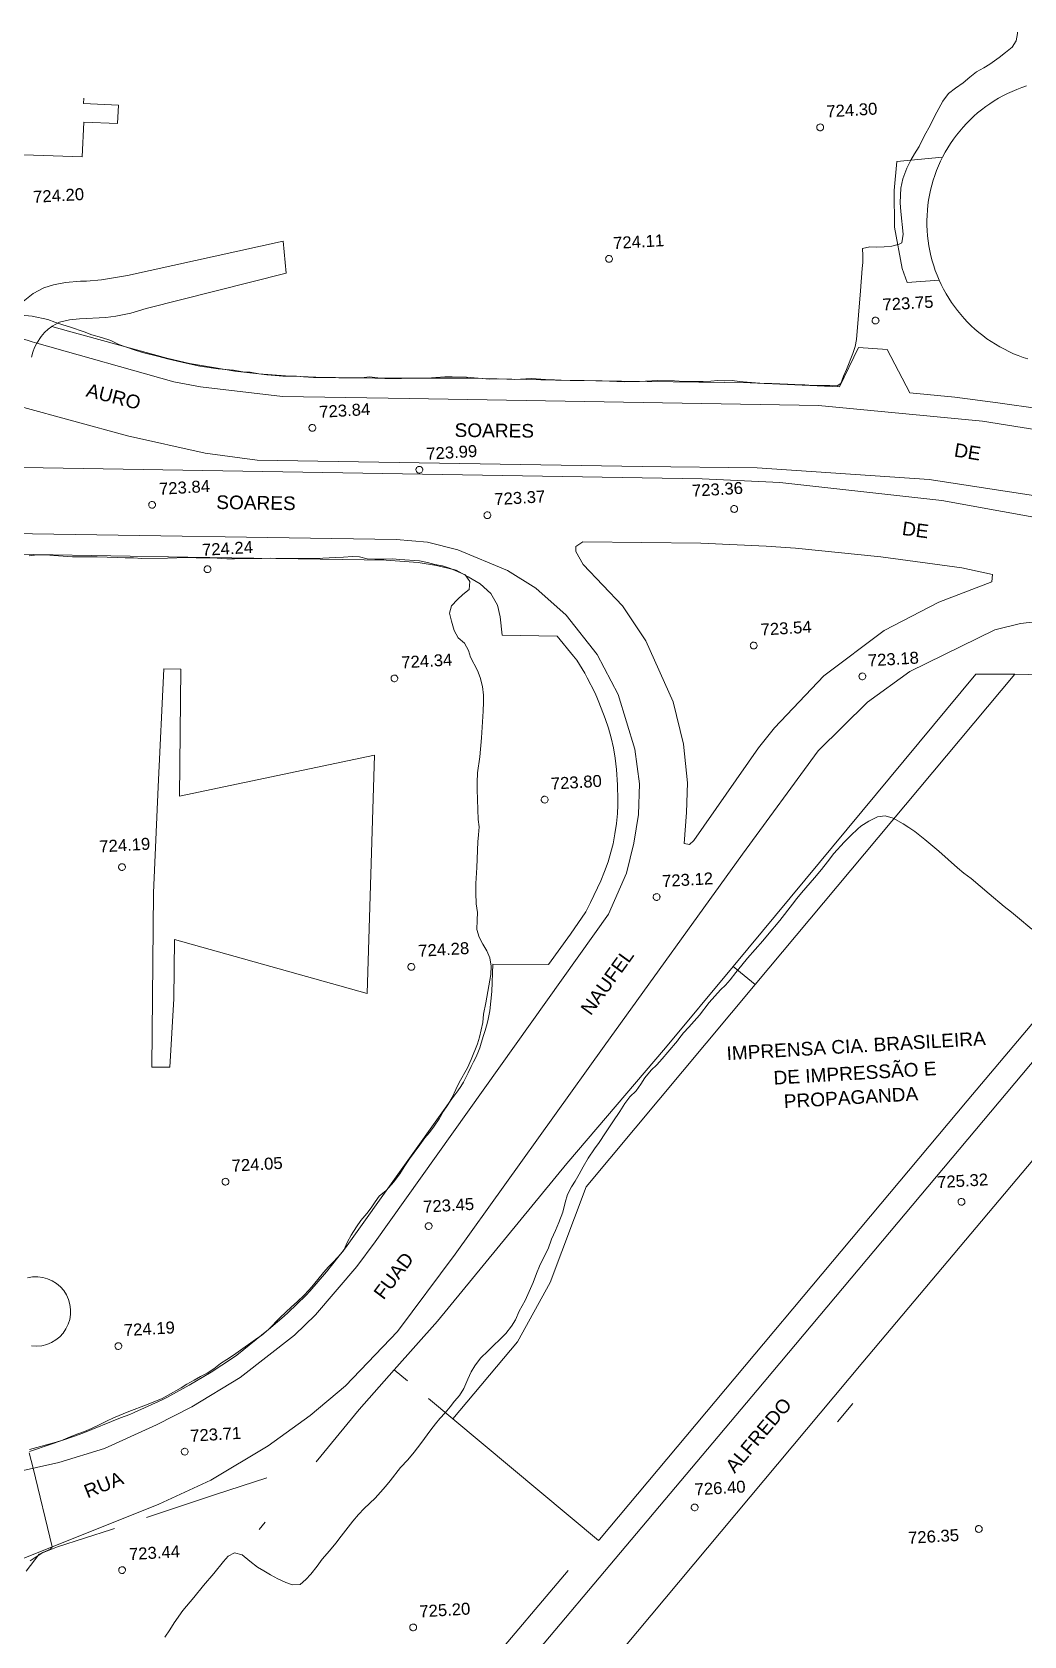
# Model space of a CAD drawing. Header units: metres. Extents: x 329311 to 330425, y 7396637 to 7397287.
# Drawn here: x 330060 to 330205.4, y 7397040.4 to 7397275.5 of the extents above; entities that cross this region are included whole.
import ezdxf
from ezdxf.enums import TextEntityAlignment as Align

# ---------------------------------------------------------------- set-up
doc = ezdxf.new("R2010")
doc.units = ezdxf.units.M
doc.layers.get('0').update_dxf_attribs({"lineweight": 18})
for name, color, linetype, lineweight in [('100_SIST_VIARIO_MEIO_FIO', 8, 'Continuous', 18), ('108_SEP_FIS_CANT_CENT_ILHA', 9, 'Continuous', 18), ('118_PASSARELA', 9, 'Continuous', 18), ('144_P_DUPLA_ASF_TOP', 7, 'Continuous', 18), ('160_P_SIMP_ASF_TOP', 7, 'Continuous', 18), ('199_SEGMENTO_DE_VIA', 7, 'Continuous', 18), ('206_MURO_E_MURO_ARRIMO', 9, 'Continuous', 18), ('216_EDIF_NOTAVEL', 9, 'Continuous', 18), ('218_EDIF_NOTAVEL_TOP', 7, 'Continuous', 18), ('604_CURVA_INTERM', 9, 'Continuous', 18), ('606_PTO_COTADO', 9, 'Continuous', 18), ('608_PTO_COTADO_INTERVIA', 9, 'Continuous', 18), ('626_SEGM_CURVA_INTERM', 7, 'Continuous', 18)]:
    doc.layers.add(name, color=color, linetype=linetype, lineweight=lineweight)
doc.styles.add('Style-Arial', font='arial.ttf', dxfattribs={"height": 2})

# ---------------------------------------------------------------- blocks, each defined once
blk = doc.blocks.new('SP09')
at = {"color": 0, "linetype": 'Continuous'}
blk.add_lwpolyline([(-0.03, -0.51), (-0.14, -0.49), (-0.24, -0.46), (-0.31, -0.42), (-0.35, -0.39), (-0.42, -0.31), (-0.47, -0.24), (-0.51, -0.15), (-0.52, -0.09), (-0.52, 0.03), (-0.51, 0.11), (-0.48, 0.2), (-0.44, 0.27), (-0.4, 0.33), (-0.32, 0.39), (-0.23, 0.44), (-0.15, 0.48), (-0.1, 0.48), (-0.03, 0.48), (0.08, 0.48), (0.19, 0.44), (0.27, 0.4), (0.35, 0.32), (0.41, 0.23), (0.46, 0.11), (0.48, 0.03), (0.48, -0.03), (0.47, -0.08), (0.44, -0.21), (0.38, -0.3), (0.31, -0.38), (0.23, -0.44), (0.1, -0.49), (0.02, -0.51)], close=True, dxfattribs=at)
blk = doc.blocks.new('SP10')
at = {"color": 0, "linetype": 'Continuous'}
blk.add_lwpolyline([(-0.03, -0.51), (-0.14, -0.49), (-0.24, -0.46), (-0.31, -0.42), (-0.35, -0.39), (-0.42, -0.31), (-0.47, -0.24), (-0.51, -0.15), (-0.52, -0.09), (-0.52, 0.03), (-0.51, 0.11), (-0.48, 0.2), (-0.44, 0.27), (-0.4, 0.33), (-0.32, 0.39), (-0.23, 0.44), (-0.15, 0.48), (-0.1, 0.48), (-0.03, 0.48), (0.08, 0.48), (0.19, 0.44), (0.27, 0.4), (0.35, 0.32), (0.41, 0.23), (0.46, 0.11), (0.48, 0.03), (0.48, -0.03), (0.47, -0.08), (0.44, -0.21), (0.38, -0.3), (0.31, -0.38), (0.23, -0.44), (0.1, -0.49), (0.02, -0.51)], close=True, dxfattribs=at)

msp = doc.modelspace()

# ---------------------------------------------------------------- linework, layer by layer
at = {"layer": '100_SIST_VIARIO_MEIO_FIO'}
for points in [[(330292.965, 7397201.393), (330289.212, 7397193.303), (330287.904, 7397193.137), (330273.764, 7397198.605), (330260.63, 7397203.64), (330248.641, 7397207.73), (330236.017, 7397211.276), (330216.749, 7397215.662), (330199.326, 7397218.475), (330175.262, 7397220.778), (330115.27, 7397221.766), (330096.714, 7397222.073), (330084.686, 7397223.516), (330080.822, 7397224.232), (330060.721, 7397229.905)], [(330056.977, 7397201.975), (330113.388, 7397201.114), (330117.996, 7397200.74), (330122.428, 7397199.588), (330129.675, 7397196.571), (330133.825, 7397193.991), (330138.299, 7397190.007), (330142.854, 7397184.271), (330145.906, 7397178.386), (330148.357, 7397170.389), (330149.058, 7397165.278), (330148.897, 7397160.786), (330148.23, 7397156.588), (330147.116, 7397152.229), (330144.491, 7397146.175), (330110.312, 7397098.153), (330107.636, 7397094.524), (330101.546, 7397087.466), (330098.465, 7397084.471), (330090.52, 7397078.258), (330083.443, 7397073.99), (330078.27, 7397071.346), (330070.654, 7397067.868), (330063.928, 7397065.828), (330054.498, 7397063.696)], [(330217.25, 7397190.205), (330204.877, 7397188.811), (330201.105, 7397187.864), (330188.653, 7397181.779), (330182.434, 7397177.253), (330175.225, 7397170.122), (330164.152, 7397154.994), (330143.841, 7397126.862), (330122.009, 7397096.339), (330113.58, 7397085.039), (330105.966, 7397077.077), (330100.782, 7397072.725), (330094.64, 7397068.281), (330086.244, 7397063.215), (330078.589, 7397059.713), (330046.444, 7397046.841), (330040.727, 7397044.096), (330037.937, 7397041.709), (330036.506, 7397039.601)], [(330060.698, 7396950.961), (330166.289, 7397076.43), (330250.743, 7397177.101)], [(330144.503, 7397035.937), (330181.786, 7397080.5), (330260.096, 7397173.644), (330263.073, 7397175.078), (330264.638, 7397175.431), (330267.479, 7397175.33), (330271.961, 7397173.378), (330289.572, 7397164.668), (330315.661, 7397150.601), (330321.698, 7397146.999), (330331.167, 7397140.669), (330338.521, 7397135.186), (330362.009, 7397115.519), (330368.135, 7397110.435), (330370.129, 7397108.424), (330371.311, 7397105.962), (330371.283, 7397104.995), (330369.796, 7397102.724), (330249.788, 7396961.529)]]:
    msp.add_lwpolyline(points, dxfattribs=at)
msp.add_lwpolyline([(330171.915, 7397199.84), (330184.397, 7397198.579), (330196.271, 7397196.968), (330200.758, 7397195.993), (330200.655, 7397194.911), (330192.907, 7397191.94), (330184.878, 7397187.776), (330176.073, 7397181.117), (330168.829, 7397173.512), (330166.493, 7397170.592), (330157.024, 7397156.995), (330156.358, 7397156.43), (330155.598, 7397156.566), (330155.918, 7397161.113), (330156.078, 7397165.457), (330155.48, 7397171.107), (330153.99, 7397177.343), (330149.962, 7397186.28), (330146.537, 7397191.382), (330140.786, 7397197.457), (330139.704, 7397199.347), (330139.705, 7397200.083), (330140.743, 7397200.754), (330158.029, 7397200.57), (330167.606, 7397200.14)], close=True, dxfattribs=at)
at = {"layer": '108_SEP_FIS_CANT_CENT_ILHA'}
for points in [[(330058.256, 7397220.608), (330073.996, 7397216.293), (330085.381, 7397213.751), (330092.994, 7397212.755), (330149.437, 7397211.823), (330166.284, 7397211.642), (330191.471, 7397209.889), (330215.031, 7397206.305)], [(330211.147, 7397203.626), (330193.341, 7397206.847), (330169.615, 7397209.463), (330158.22, 7397209.99), (330061.645, 7397211.618), (330056.142, 7397211.665)]]:
    msp.add_lwpolyline(points, dxfattribs=at)
at = {"layer": '118_PASSARELA'}
msp.add_lwpolyline([(330058.474, 7397235.829), (330060.201, 7397237.157), (330061.763, 7397237.988), (330063.173, 7397238.436), (330064.922, 7397238.776), (330067.137, 7397238.964), (330067.998, 7397238.968), (330070.213, 7397239.177), (330073.988, 7397239.836), (330096.826, 7397244.836), (330097.273, 7397240.137), (330076.753, 7397234.996), (330074.495, 7397234.293), (330072.32, 7397233.85), (330070.851, 7397233.672), (330066.975, 7397233.482), (330065.504, 7397233.327), (330064.066, 7397232.979), (330062.979, 7397232.407), (330062.919, 7397232.362), (330062.384, 7397231.963), (330061.845, 7397231.452), (330061.368, 7397230.881), (330060.713, 7397229.892), (330060.393, 7397229.255), (330060.124, 7397228.558), (330059.923, 7397227.837)], dxfattribs=at)
at = {"layer": '199_SEGMENTO_DE_VIA'}
msp.add_lwpolyline([(330060.721, 7397229.905), (330060.05, 7397230.094), (330055.141, 7397231.68)], dxfattribs=at)
at = {"layer": '206_MURO_E_MURO_ARRIMO'}
for p, q in [((330065.379, 7397231.665), (330062.919, 7397232.362)), ((330079.781, 7397227.714), (330065.379, 7397231.665)), ((330083.073, 7397226.93), (330079.781, 7397227.714)), ((330181.122, 7397229.261), (330178.356, 7397223.509)), ((330185.346, 7397228.964), (330181.122, 7397229.261)), ((330188.676, 7397222.602), (330185.346, 7397228.964)), ((330086.607, 7397226.307), (330083.073, 7397226.93)), ((330089.729, 7397225.808), (330086.607, 7397226.307)), ((330093.232, 7397225.42), (330089.729, 7397225.808)), ((330097.154, 7397225.11), (330093.232, 7397225.42)), ((330101.63, 7397224.931), (330097.154, 7397225.11)), ((330110.242, 7397224.779), (330101.63, 7397224.931)), ((330123.871, 7397224.762), (330110.242, 7397224.779)), ((330138.867, 7397224.418), (330123.871, 7397224.762)), ((330165.247, 7397224.073), (330138.867, 7397224.418)), ((330178.356, 7397223.509), (330165.247, 7397224.073)), ((330195.234, 7397222.006), (330188.676, 7397222.602)), ((330201.555, 7397221.146), (330195.234, 7397222.006)), ((330207.745, 7397220.253), (330201.555, 7397221.146)), ((330052.835, 7397199), (330060.286, 7397198.895)), ((330060.286, 7397198.895), (330082.839, 7397198.551)), ((330082.839, 7397198.551), (330111.897, 7397198.064)), ((330111.897, 7397198.064), (330116.594, 7397197.763)), ((330116.594, 7397197.763), (330119.309, 7397197.295)), ((330119.309, 7397197.295), (330122.18, 7397196.606)), ((330122.18, 7397196.606), (330123.931, 7397195.649)), ((330123.931, 7397195.649), (330125.713, 7397194.622)), ((330125.713, 7397194.622), (330127.252, 7397193.202)), ((330127.252, 7397193.202), (330128.221, 7397191.494)), ((330128.221, 7397191.494), (330128.623, 7397189.778)), ((330128.623, 7397189.778), (330128.938, 7397187.108)), ((330128.938, 7397187.108), (330136.959, 7397186.952)), ((330136.959, 7397186.952), (330139.382, 7397184.022)), ((330139.382, 7397184.022), (330139.833, 7397183.423)), ((330139.833, 7397183.423), (330140.259, 7397182.806)), ((330140.259, 7397182.806), (330140.661, 7397182.173)), ((330140.661, 7397182.173), (330141.038, 7397181.525)), ((330141.038, 7397181.525), (330141.388, 7397180.862)), ((330141.388, 7397180.862), (330142.487, 7397178.669)), ((330142.487, 7397178.669), (330142.797, 7397177.986)), ((330142.797, 7397177.986), (330143.088, 7397177.294)), ((330143.088, 7397177.294), (330143.995, 7397174.89)), ((330143.995, 7397174.89), (330144.473, 7397173.469)), ((330144.473, 7397173.469), (330144.879, 7397172.025)), ((330144.879, 7397172.025), (330145.213, 7397170.563)), ((330145.213, 7397170.563), (330145.474, 7397169.086)), ((330145.474, 7397169.086), (330145.648, 7397167.396)), ((330145.648, 7397167.396), (330145.802, 7397165.151)), ((330145.802, 7397165.151), (330145.867, 7397162.902)), ((330145.869, 7397162.152), (330145.807, 7397160.959)), ((330145.867, 7397162.902), (330145.869, 7397162.152)), ((330145.664, 7397159.466), (330145.448, 7397157.981)), ((330145.807, 7397160.959), (330145.664, 7397159.466)), ((330145.448, 7397157.981), (330145.16, 7397156.509)), ((330144.854, 7397155.306), (330144.425, 7397153.868)), ((330145.16, 7397156.509), (330144.854, 7397155.306)), ((330143.931, 7397152.452), (330143.373, 7397151.06)), ((330144.425, 7397153.868), (330143.931, 7397152.452)), ((330143.373, 7397151.06), (330141.851, 7397147.896)), ((330141.851, 7397147.896), (330141.174, 7397146.556)), ((330141.174, 7397146.556), (330138.926, 7397143.277)), ((330138.926, 7397143.277), (330135.684, 7397138.793)), ((330127.525, 7397138.873), (330127.397, 7397134.87)), ((330135.684, 7397138.793), (330127.525, 7397138.873)), ((330152.857, 7397126.606), (330162.774, 7397138.548)), ((330127.397, 7397134.87), (330127.085, 7397132.042)), ((330126.967, 7397131.302), (330126.814, 7397130.568)), ((330127.085, 7397132.042), (330126.967, 7397131.302)), ((330126.408, 7397129.125), (330126.156, 7397128.419)), ((330126.628, 7397129.842), (330126.408, 7397129.125)), ((330126.814, 7397130.568), (330126.628, 7397129.842)), ((330125.625, 7397126.585), (330125.355, 7397125.885)), ((330125.86, 7397127.296), (330125.625, 7397126.585)), ((330126.156, 7397128.419), (330125.86, 7397127.296)), ((330138.39, 7397109.626), (330152.857, 7397126.606)), ((330124.348, 7397123.875), (330123.929, 7397122.918)), ((330124.716, 7397124.529), (330124.348, 7397123.875)), ((330125.052, 7397125.199), (330124.716, 7397124.529)), ((330125.355, 7397125.885), (330125.052, 7397125.199)), ((330123.234, 7397121.589), (330122.847, 7397120.946)), ((330123.595, 7397122.246), (330123.234, 7397121.589)), ((330123.929, 7397122.918), (330123.595, 7397122.246)), ((330121.997, 7397119.712), (330121.535, 7397119.122)), ((330122.435, 7397120.321), (330121.997, 7397119.712)), ((330122.847, 7397120.946), (330122.435, 7397120.321)), ((330121.535, 7397119.122), (330105.974, 7397097.268)), ((330119.416, 7397086.522), (330138.39, 7397109.626)), ((330105.974, 7397097.268), (330103.158, 7397093.761)), ((330103.158, 7397093.761), (330100.719, 7397090.914)), ((330100.21, 7397090.364), (330097.518, 7397087.758)), ((330100.719, 7397090.914), (330100.21, 7397090.364)), ((330096.963, 7397087.256), (330094.695, 7397085.297)), ((330097.518, 7397087.758), (330096.963, 7397087.256)), ((330113.097, 7397079.38), (330119.416, 7397086.522)), ((330094.695, 7397085.297), (330090.019, 7397081.538)), ((330089.415, 7397081.096), (330086.272, 7397079.057)), ((330090.019, 7397081.538), (330089.415, 7397081.096)), ((330107.981, 7397073.599), (330113.097, 7397079.38)), ((330083.055, 7397077.133), (330079.766, 7397075.331)), ((330086.272, 7397079.057), (330083.055, 7397077.133)), ((330079.093, 7397075.002), (330074.999, 7397073.138)), ((330079.766, 7397075.331), (330079.093, 7397075.002)), ((330073, 7397072.349), (330067.479, 7397070.126)), ((330074.333, 7397072.857), (330073, 7397072.349)), ((330074.999, 7397073.138), (330074.333, 7397072.857)), ((330101.634, 7397065.93), (330107.981, 7397073.599)), ((330180.301, 7397074.464), (330178.058, 7397071.78)), ((330067.479, 7397070.126), (330066.073, 7397069.604)), ((330063.228, 7397068.688), (330059.655, 7397067.72)), ((330064.656, 7397069.124), (330063.228, 7397068.688)), ((330066.073, 7397069.604), (330064.656, 7397069.124)), ((330086.902, 7397061.147), (330094.427, 7397063.59)), ((330076.806, 7397057.762), (330086.902, 7397061.147)), ((330063.732, 7397053.435), (330071.684, 7397056.017)), ((330071.684, 7397056.017), (330072.119, 7397056.165)), ((330061.066, 7397052.384), (330063.732, 7397053.435)), ((330059.175, 7397049.894), (330061.066, 7397052.384)), ((330126.537, 7397035.732), (330138.577, 7397049.996))]:
    msp.add_line(p, q, dxfattribs=at)
for points in [[(330115.021, 7397077.771), (330113.097, 7397079.38)], [(330121.69, 7397072.193), (330118.11, 7397075.187)], [(330093.297, 7397055.983), (330094.194, 7397057.053)]]:
    msp.add_lwpolyline(points, dxfattribs=at)
at = {"layer": '216_EDIF_NOTAVEL'}
for points in [[(330205.968, 7397227.582), (330205.256, 7397227.815), (330204.554, 7397228.072), (330203.86, 7397228.355), (330203.178, 7397228.662), (330202.507, 7397228.994), (330201.848, 7397229.349), (330201.202, 7397229.728), (330200.57, 7397230.129), (330199.953, 7397230.552), (330199.351, 7397230.998), (330198.766, 7397231.464), (330198.198, 7397231.951), (330197.647, 7397232.458), (330197.115, 7397232.985), (330196.602, 7397233.53), (330196.108, 7397234.093), (330195.636, 7397234.673), (330195.184, 7397235.27), (330194.754, 7397235.883), (330194.346, 7397236.51), (330193.96, 7397237.152), (330193.598, 7397237.807), (330193.259, 7397238.475), (330192.949, 7397239.143), (330192.654, 7397239.844), (330192.389, 7397240.544), (330192.149, 7397241.253), (330191.934, 7397241.97), (330191.745, 7397242.694), (330191.582, 7397243.425), (330191.445, 7397244.16), (330191.334, 7397244.901), (330191.25, 7397245.645), (330191.193, 7397246.391), (330191.162, 7397247.139), (330191.158, 7397247.887), (330191.181, 7397248.636), (330191.23, 7397249.383), (330191.306, 7397250.127), (330191.409, 7397250.869), (330191.538, 7397251.606), (330191.693, 7397252.338), (330191.874, 7397253.065), (330192.081, 7397253.784), (330192.313, 7397254.496), (330192.571, 7397255.198), (330192.854, 7397255.891), (330193.161, 7397256.574), (330193.46, 7397257.178), (330193.848, 7397257.904), (330194.226, 7397258.55), (330194.628, 7397259.182), (330195.051, 7397259.799), (330195.497, 7397260.401), (330195.963, 7397260.986), (330196.45, 7397261.554), (330196.957, 7397262.105), (330197.484, 7397262.637), (330198.029, 7397263.15), (330198.592, 7397263.643), (330199.172, 7397264.116), (330199.769, 7397264.568), (330200.382, 7397264.998), (330201.009, 7397265.406), (330201.651, 7397265.792), (330202.306, 7397266.154), (330202.973, 7397266.493), (330203.653, 7397266.807), (330204.343, 7397267.098), (330205.043, 7397267.363), (330205.752, 7397267.603)], [(330017.695, 7397262.305), (330017.537, 7397258.916), (330067.375, 7397257.19), (330067.614, 7397262.31), (330072.543, 7397262.08), (330072.669, 7397264.775), (330067.559, 7397265.014), (330067.592, 7397265.831)], [(330059.371, 7397092.903), (330060.104, 7397093.027), (330060.847, 7397093.044), (330061.584, 7397092.952), (330062.3, 7397092.754), (330062.98, 7397092.454), (330063.609, 7397092.058), (330064.174, 7397091.575), (330064.662, 7397091.014), (330065.063, 7397090.389), (330065.369, 7397089.711), (330065.573, 7397088.997), (330065.671, 7397088.26), (330065.66, 7397087.517), (330065.542, 7397086.784), (330065.317, 7397086.075), (330064.993, 7397085.407), (330064.574, 7397084.793), (330064.07, 7397084.246), (330063.492, 7397083.779), (330062.853, 7397083.401), (330062.165, 7397083.12), (330061.443, 7397082.942), (330060.703, 7397082.871), (330059.961, 7397082.909)]]:
    msp.add_lwpolyline(points, dxfattribs=at)
for points in [[(330193.46, 7397257.178), (330186.725, 7397256.549), (330186.367, 7397252.262), (330186.41, 7397246.923), (330187.551, 7397240.841), (330188.286, 7397238.778), (330192.949, 7397239.143), (330192.654, 7397239.844), (330192.389, 7397240.544), (330192.149, 7397241.253), (330191.934, 7397241.97), (330191.745, 7397242.694), (330191.582, 7397243.425), (330191.445, 7397244.16), (330191.334, 7397244.901), (330191.25, 7397245.645), (330191.193, 7397246.391), (330191.162, 7397247.139), (330191.158, 7397247.887), (330191.181, 7397248.636), (330191.23, 7397249.383), (330191.306, 7397250.127), (330191.409, 7397250.869), (330191.538, 7397251.606), (330191.693, 7397252.338), (330191.874, 7397253.065), (330192.081, 7397253.784), (330192.313, 7397254.496), (330192.571, 7397255.198), (330192.854, 7397255.891), (330193.161, 7397256.574)], [(330079.32, 7397182.15), (330078.491, 7397164.87), (330077.82, 7397149.335), (330077.57, 7397123.772), (330080.192, 7397123.746), (330080.79, 7397133.795), (330080.875, 7397142.5), (330109.128, 7397134.57), (330110.203, 7397169.487), (330081.645, 7397163.514), (330081.827, 7397182.125)], [(330121.69, 7397072.193), (330131.148, 7397083.502), (330135.968, 7397092.187), (330141.204, 7397106.234), (330165.985, 7397135.863), (330204.059, 7397181.387), (330242.89, 7397180.424), (330244.463, 7397179.664), (330244.918, 7397179.128), (330245.288, 7397178.446), (330245.389, 7397177.753), (330245.372, 7397176.88), (330244.901, 7397175.881), (330242.322, 7397172.534), (330197.074, 7397118.833), (330143.172, 7397054.526), (330143.008, 7397054.364)], [(330162.774, 7397138.548), (330198.347, 7397181.386), (330204.059, 7397181.387), (330165.985, 7397135.863)]]:
    msp.add_lwpolyline(points, close=True, dxfattribs=at)
at = {"layer": '604_CURVA_INTERM', "elevation": 724, "flags": 128}
msp.add_lwpolyline([(330063.779, 7397232.828), (330064.547, 7397232.564), (330065.67, 7397232.239), (330067.675, 7397231.545), (330068.806, 7397231.132), (330070.188, 7397230.718), (330071.563, 7397230.269), (330072.76, 7397229.702), (330074.994, 7397228.932), (330076.201, 7397228.544), (330078.422, 7397228.014), (330079.852, 7397227.613), (330082.605, 7397226.96), (330084.599, 7397226.525), (330087.317, 7397226.135), (330089.546, 7397225.919), (330090.914, 7397225.69), (330091.967, 7397225.662), (330093.246, 7397225.424), (330094.447, 7397225.254), (330095.65, 7397225.135), (330096.767, 7397225.062), (330097.783, 7397225.07), (330098.796, 7397225.048), (330099.804, 7397224.953), (330101.268, 7397224.876), (330102.548, 7397224.857), (330104.999, 7397224.794), (330106.189, 7397224.836), (330107.302, 7397224.811), (330108.362, 7397224.819), (330109.427, 7397224.952), (330110.675, 7397224.807), (330111.698, 7397224.725), (330114.182, 7397224.697), (330115.311, 7397224.764), (330117.88, 7397224.75), (330120.498, 7397224.965), (330121.605, 7397224.977), (330123.666, 7397224.899), (330126.004, 7397224.732), (330127.067, 7397224.641), (330128.318, 7397224.67), (330129.592, 7397224.625), (330130.784, 7397224.56), (330133.209, 7397224.714), (330135.267, 7397224.579), (330136.56, 7397224.544), (330137.573, 7397224.495), (330140.947, 7397224.414), (330143.575, 7397224.381), (330144.649, 7397224.347), (330146.774, 7397224.234), (330149.054, 7397224.293), (330151.716, 7397224.412), (330154.183, 7397224.386), (330155.592, 7397224.28), (330157.02, 7397224.301), (330158.35, 7397224.288), (330159.485, 7397224.34), (330160.496, 7397224.414), (330161.499, 7397224.391), (330162.64, 7397224.447), (330163.706, 7397224.28), (330164.813, 7397224.158), (330167.307, 7397223.993), (330168.427, 7397223.977), (330170.759, 7397223.901), (330171.805, 7397223.835), (330173.254, 7397223.782), (330174.51, 7397223.681), (330176.929, 7397223.688), (330178.026, 7397223.631), (330178.532, 7397223.973), (330178.935, 7397225.079), (330179.355, 7397226.054), (330180.313, 7397228.379), (330180.644, 7397229.409), (330180.832, 7397230.458), (330181.433, 7397237.551), (330181.672, 7397240.827), (330181.752, 7397241.698), (330181.772, 7397242.767), (330181.737, 7397243.782), (330182.783, 7397244.008), (330183.824, 7397243.967), (330184.908, 7397244.001), (330185.994, 7397244.117), (330187.088, 7397244.412), (330187.489, 7397244.627), (330187.669, 7397245.858), (330187.348, 7397249.204), (330187.249, 7397250.451), (330187.307, 7397251.593), (330187.311, 7397252.64), (330187.621, 7397254), (330188.203, 7397255.546), (330188.796, 7397256.709), (330189.332, 7397257.657), (330190.029, 7397258.726), (330190.821, 7397260.342), (330191.627, 7397261.829), (330192.301, 7397263.2), (330193.501, 7397265.387), (330194.327, 7397266.477), (330195.334, 7397267.296), (330196.454, 7397268.059), (330197.434, 7397268.894), (330198.401, 7397269.659), (330199.504, 7397270.243), (330200.398, 7397270.793), (330201.745, 7397271.783), (330202.652, 7397272.523), (330203.642, 7397273.292), (330204.252, 7397274.233), (330204.423, 7397275.304), (330204.416, 7397275.5)], dxfattribs=at)
at = {"layer": '604_CURVA_INTERM', "elevation": 724}
for points in [[(330059.67, 7397067.439), (330062.805, 7397068.506), (330064.233, 7397068.995), (330065.286, 7397069.439), (330066.563, 7397069.947), (330067.699, 7397070.364), (330068.758, 7397070.823), (330069.867, 7397071.343), (330070.947, 7397071.892), (330071.961, 7397072.355), (330074.215, 7397073.275), (330076.776, 7397074.271), (330079.099, 7397075.19), (330079.988, 7397075.672), (330081.858, 7397076.741), (330082.688, 7397077.292), (330083.788, 7397077.87), (330084.708, 7397078.418), (330085.703, 7397078.925), (330086.658, 7397079.562), (330087.645, 7397080.308), (330088.566, 7397080.9), (330089.564, 7397081.572), (330090.569, 7397082.278), (330092.76, 7397083.866), (330093.679, 7397084.499), (330094.68, 7397085.321), (330096.381, 7397087.085), (330097.973, 7397088.588), (330098.943, 7397089.432), (330099.84, 7397090.295), (330100.588, 7397091.087), (330101.269, 7397091.863), (330102.724, 7397093.675), (330103.462, 7397094.488), (330104.194, 7397095.222), (330105.266, 7397096.403), (330105.708, 7397096.94), (330106.225, 7397098.157), (330106.794, 7397099.154), (330107.56, 7397100.347), (330108.226, 7397101.308), (330109.085, 7397102.321), (330109.717, 7397103.166), (330110.309, 7397104.022), (330110.865, 7397104.863), (330111.911, 7397105.709), (330113.017, 7397106.936), (330113.902, 7397108.139), (330114.529, 7397109.174), (330115.327, 7397110.353), (330116.832, 7397112.36), (330117.58, 7397113.41), (330118.244, 7397114.211), (330118.952, 7397115.105), (330119.68, 7397116.175), (330120.3, 7397117.333), (330120.948, 7397118.251), (330121.566, 7397119.318), (330122.125, 7397120.489), (330122.596, 7397121.537), (330123.827, 7397123.692), (330124.379, 7397124.881), (330125.306, 7397127.195), (330125.61, 7397128.157), (330126.061, 7397130.292), (330126.157, 7397131.532), (330126.52, 7397133.206), (330127.254, 7397137.365), (330127.304, 7397138.56), (330127.117, 7397139.792), (330126.661, 7397140.801), (330126.061, 7397141.776), (330125.566, 7397142.825), (330125.216, 7397143.928), (330125.269, 7397145.315), (330125.279, 7397146.437), (330125.089, 7397147.706), (330125.036, 7397149.305), (330125.076, 7397150.697), (330125.205, 7397153.052), (330125.365, 7397156.815), (330125.437, 7397157.837), (330125.559, 7397159.021), (330125.415, 7397160.087), (330125.231, 7397164.458), (330125.252, 7397165.486), (330125.318, 7397166.913), (330125.646, 7397169.245), (330125.898, 7397172.029), (330126.107, 7397175.971), (330126.168, 7397177.255), (330126.168, 7397178.287), (330126.032, 7397179.549), (330125.712, 7397180.907), (330125.3, 7397181.915), (330124.285, 7397183.877), (330123.986, 7397184.844), (330123.382, 7397185.905), (330122.488, 7397186.696), (330121.886, 7397187.796), (330121.501, 7397189.155), (330121.198, 7397190.302), (330121.498, 7397191.384), (330122.348, 7397192.342), (330123.137, 7397193.065), (330124.081, 7397193.794), (330124.155, 7397194.968), (330123.514, 7397195.941), (330121.354, 7397196.861), (330120.148, 7397197.244), (330119.059, 7397197.463), (330117.99, 7397197.763), (330116.786, 7397197.997), (330113.903, 7397198.2), (330112.823, 7397198.26), (330111.597, 7397198.226), (330110.253, 7397198.227), (330109.15, 7397198.299), (330108.023, 7397198.572), (330107.004, 7397198.621), (330105.68, 7397198.543), (330104.509, 7397198.496), (330101.683, 7397198.331), (330097.733, 7397198.354), (330094.97, 7397198.376), (330093.677, 7397198.343), (330092.335, 7397198.347), (330089.703, 7397198.29), (330088.555, 7397198.298), (330086.406, 7397198.419), (330085.367, 7397198.425), (330084.063, 7397198.41), (330082.673, 7397198.46), (330079.869, 7397198.381), (330076.088, 7397198.348), (330074.907, 7397198.433), (330073.657, 7397198.445), (330072.498, 7397198.502), (330069.581, 7397198.56), (330067.068, 7397198.559), (330065.942, 7397198.595), (330063.195, 7397198.762), (330061.973, 7397198.863), (330060.765, 7397198.867), (330059.617, 7397198.736)], [(330206.515, 7397143.991), (330204.449, 7397145.774), (330203.569, 7397146.494), (330202.487, 7397147.336), (330200.283, 7397149.158), (330197.618, 7397151.446), (330196.574, 7397152.202), (330195.635, 7397152.984), (330192.913, 7397155.417), (330190.851, 7397157.15), (330189.366, 7397158.313), (330188.521, 7397158.89), (330187.676, 7397159.431), (330186.191, 7397160.281), (330185.054, 7397160.625), (330183.93, 7397160.465), (330182.65, 7397159.842), (330181.488, 7397159.08), (330181.031, 7397158.707), (330180.01, 7397157.746), (330179.031, 7397156.753), (330177.521, 7397155.096), (330176.611, 7397153.875), (330175.73, 7397152.742), (330174.699, 7397151.512), (330172.781, 7397149.319), (330172.108, 7397148.509), (330171.441, 7397147.673), (330169.585, 7397145.245), (330167.783, 7397143.114), (330167.099, 7397142.275), (330164.882, 7397139.732), (330164.017, 7397138.713), (330163.172, 7397137.658), (330162.315, 7397136.549), (330161.629, 7397135.783), (330160.896, 7397135.082), (330159.251, 7397133.232), (330157.811, 7397131.391), (330156.261, 7397129.64), (330155.507, 7397128.785), (330154.819, 7397127.925), (330154.61, 7397127.635), (330153.191, 7397125.967), (330152.362, 7397124.969), (330151.569, 7397124.111), (330150.766, 7397123.342), (330149.824, 7397122.21), (330149.254, 7397121.286), (330148.548, 7397120.291), (330147.637, 7397119.402), (330146.891, 7397118.443), (330146.136, 7397117.264), (330145.129, 7397115.746), (330144.036, 7397114.15), (330143.131, 7397112.745), (330142.432, 7397111.805), (330141.537, 7397110.444), (330140.8, 7397109.153), (330140.219, 7397108.089), (330139.629, 7397107.069), (330139.073, 7397106.234), (330138.469, 7397105.118), (330138.151, 7397103.919), (330137.804, 7397102.513), (330137.23, 7397100.981), (330136.723, 7397099.819), (330136.124, 7397098.561), (330135.648, 7397097.126), (330134.956, 7397095.831), (330134.407, 7397094.588), (330133.963, 7397093.503), (330133.46, 7397092.212), (330132.294, 7397089.576), (330131.424, 7397088.002), (330130.856, 7397086.752), (330130.264, 7397085.784), (330129.458, 7397084.75), (330128.637, 7397083.901), (330127.611, 7397082.899), (330126.841, 7397082.187), (330125.76, 7397081.102), (330124.908, 7397079.989), (330124.384, 7397079.096), (330123.89, 7397078.019), (330123.291, 7397076.647), (330122.637, 7397075.636), (330121.952, 7397074.8), (330121.3, 7397073.952), (330120.57, 7397073.111), (330119.792, 7397072.259), (330119.157, 7397071.483), (330118.459, 7397070.58), (330117.011, 7397068.591), (330116.035, 7397067.338), (330115.067, 7397066.217), (330114.037, 7397065.078), (330112.522, 7397063.145), (330111.84, 7397062.3), (330111.094, 7397061.444), (330110.307, 7397060.606), (330108.676, 7397059.053), (330107.861, 7397058.198), (330107.038, 7397057.209), (330105.342, 7397055.037), (330104.551, 7397054.001), (330103.592, 7397052.843), (330102.551, 7397051.641), (330101.82, 7397050.6), (330100.861, 7397049.433), (330100.13, 7397048.647), (330099.329, 7397047.93), (330098.196, 7397047.882), (330097.204, 7397048.209), (330096.045, 7397048.751), (330094.971, 7397049.334), (330093.999, 7397049.911), (330093.071, 7397050.493), (330091.924, 7397051.336), (330090.809, 7397052.286), (330089.695, 7397052.587), (330088.771, 7397052.076), (330088.055, 7397051.279), (330086.65, 7397049.524), (330085.162, 7397047.775), (330083.753, 7397046.002), (330082.125, 7397044.131), (330080.846, 7397042.315), (330080.198, 7397041.29), (330079.502, 7397040.232)], [(330059.759, 7397051.424), (330060.639, 7397051.978), (330061.589, 7397052.622), (330062.733, 7397053.116), (330062.988, 7397053.466), (330060.188, 7397064.982), (330059.586, 7397067.244)]]:
    msp.add_lwpolyline(points, dxfattribs=at)
at = {"layer": '626_SEGM_CURVA_INTERM', "elevation": 724}
msp.add_lwpolyline([(330057.011, 7397234.333), (330057.842, 7397234.126), (330058.977, 7397233.953), (330060.03, 7397233.874), (330062.345, 7397233.353), (330063.372, 7397232.968), (330063.779, 7397232.828)], dxfattribs=at)

# ---------------------------------------------------------------- block references
at = {"layer": '606_PTO_COTADO', "rotation": 3.377855659799661}
for p in [(330175.539, 7397261.542, 724.3), (330144.599, 7397242.262, 724.11), (330183.657, 7397233.22, 723.75), (330101.122, 7397217.49, 723.845), (330116.802, 7397211.35, 723.99), (330077.639, 7397206.21, 723.845), (330162.94, 7397205.607, 723.36), (330085.763, 7397196.77, 724.24), (330165.8, 7397185.58, 723.545), (330113.147, 7397180.766, 724.34), (330181.722, 7397181.067, 723.185), (330135.16, 7397162.997, 723.8), (330073.219, 7397153.108, 724.19), (330115.628, 7397138.483, 724.285), (330088.389, 7397106.991, 724.05), (330196.247, 7397104.039, 725.325), (330118.167, 7397100.48, 723.45), (330072.694, 7397082.889, 724.195), (330082.413, 7397067.415, 723.71), (330157.144, 7397059.243, 726.4), (330198.783, 7397056.083, 726.35), (330073.24, 7397050.049, 723.44), (330115.891, 7397041.657, 725.2)]:
    msp.add_blockref('SP09', p, dxfattribs=at)
at = {"layer": '608_PTO_COTADO_INTERVIA', "rotation": 3.377855659799661}
for p in [(330126.772, 7397204.692, 723.37), (330151.568, 7397148.72, 723.12)]:
    msp.add_blockref('SP10', p, dxfattribs=at)

# ---------------------------------------------------------------- texts
at = {"layer": '144_P_DUPLA_ASF_TOP', "style": 'Style-Arial'}
for s, rotation, p in [('AURO', 345.67708, (330068.06, 7397223.086)), ('SOARES', 359.40349, (330121.941, 7397217.16)), ('DE', 350.82858, (330195.204, 7397214.287)), ('SOARES', 359.13788, (330087.018, 7397206.595)), ('DE', 352.27441, (330187.557, 7397202.793))]:
    msp.add_text(s, height=2, rotation=rotation, dxfattribs=at).set_placement(p, align=Align.MIDDLE_LEFT)
at = {"layer": '160_P_SIMP_ASF_TOP', "style": 'Style-Arial'}
for s, rotation, p in [('NAUFEL', 54.17144, (330141.078, 7397131.812)), ('FUAD', 53.2811, (330110.732, 7397090.148)), ('ALFREDO', 49.91703, (330162.224, 7397064.769)), ('RUA', 21.94186, (330067.768, 7397061.463))]:
    msp.add_text(s, height=2, rotation=rotation, dxfattribs=at).set_placement(p, align=Align.MIDDLE_LEFT)
at = {"layer": '218_EDIF_NOTAVEL_TOP', "style": 'Style-Arial'}
for s, p in [('IMPRENSA CIA. BRASILEIRA', (330161.854, 7397124.779)), ('DE IMPRESSÃO E', (330168.742, 7397121.2)), ('PROPAGANDA', (330170.243, 7397117.746))]:
    msp.add_text(s, height=2, rotation=3.37786, dxfattribs=at).set_placement(p)
at = {"layer": '606_PTO_COTADO', "style": 'Style-Arial'}
for s, p in [('724.30', (330180.155, 7397264.081, 724.3)), ('724.20', (330063.909, 7397251.553, 724.2)), ('724.11', (330148.906, 7397244.783, 724.11)), ('723.75', (330188.377, 7397235.765, 723.75)), ('723.84', (330105.841, 7397220.035, 723.845)), ('723.99', (330121.522, 7397213.895, 723.99)), ('723.84', (330082.359, 7397208.755, 723.845)), ('723.36', (330160.458, 7397208.48, 723.36)), ('724.24', (330088.66, 7397199.809, 724.24)), ('723.54', (330170.519, 7397188.125, 723.545)), ('724.34', (330117.867, 7397183.311, 724.34)), ('723.18', (330186.236, 7397183.6, 723.185)), ('723.80', (330139.777, 7397165.536, 723.8)), ('724.19', (330073.604, 7397156.324, 724.19)), ('724.28', (330120.348, 7397141.029, 724.285)), ('724.05', (330093.005, 7397109.53, 724.05)), ('725.32', (330196.385, 7397107.113, 725.325)), ('723.45', (330121.064, 7397103.519, 723.45)), ('724.19', (330077.208, 7397085.422, 724.195)), ('723.71', (330086.926, 7397069.948, 723.71)), ('726.40', (330160.843, 7397062.087, 726.4)), ('726.35', (330192.129, 7397054.986, 726.35)), ('723.44', (330077.959, 7397052.594, 723.44)), ('725.20', (330120.507, 7397044.197, 725.2))]:
    msp.add_text(s, height=1.75, rotation=3.37786, dxfattribs=at).set_placement(p, align=Align.MIDDLE_CENTER)
at = {"layer": '608_PTO_COTADO_INTERVIA', "style": 'Style-Arial'}
for s, p in [('723.37', (330131.492, 7397207.238, 723.37)), ('723.12', (330156.082, 7397151.253, 723.12))]:
    msp.add_text(s, height=1.75, rotation=3.37786, dxfattribs=at).set_placement(p, align=Align.MIDDLE_CENTER)

doc.saveas('drawing.dxf')
